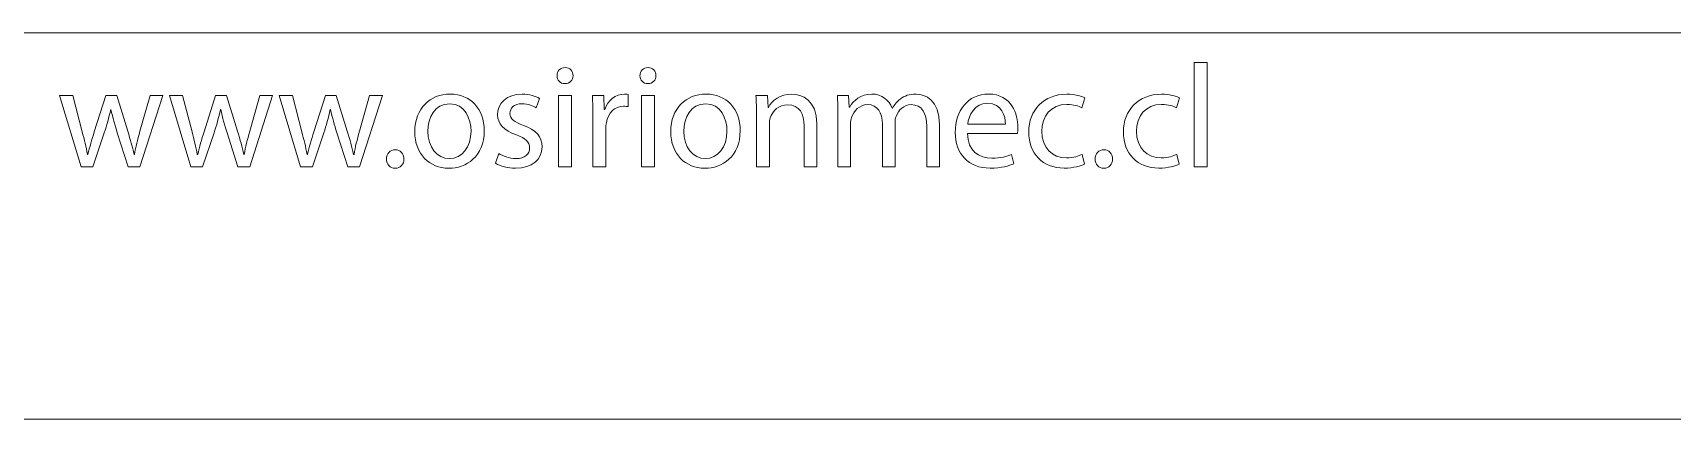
# Model space of a CAD drawing. Header units: inches. Extents: x 4400 to 4800, y 4100 to 4300.
# Drawn here: x 4435.5 to 4491.3, y 4259.3 to 4272.5 of the extents above; entities that cross this region are included whole.
import ezdxf

# ---------------------------------------------------------------- set-up
doc = ezdxf.new("R2010")
doc.units = ezdxf.units.IN
doc.header["$MEASUREMENT"] = 0
doc.layers.add('Capa 1', color=7, linetype='Continuous')

# ---------------------------------------------------------------- blocks, each defined once
blk = doc.blocks.new('block 4')
at = {"layer": 'Capa 1', "color": 1, "lineweight": 9, "true_color": 0xff0000}
for points in [[(4475.055, 4271.444), (4475.495, 4271.444), (4475.495, 4267.893), (4475.055, 4267.893), (4475.055, 4271.444)], [(4453.401, 4267.893), (4453.401, 4270.314), (4453.84, 4270.314), (4453.84, 4267.893), (4453.401, 4267.893)], [(4456.225, 4267.893), (4456.225, 4270.314), (4456.665, 4270.314), (4456.665, 4267.893), (4456.225, 4267.893)]]:
    blk.add_lwpolyline(points, dxfattribs=at)
for points, knots in [([(4453.89, 4270.994), (4453.896, 4270.844), (4453.785, 4270.724), (4453.61, 4270.724), (4453.455, 4270.724), (4453.345, 4270.844), (4453.345, 4270.994), (4453.345, 4271.149), (4453.46, 4271.269), (4453.62, 4271.269), (4453.785, 4271.269), (4453.89, 4271.149), (4453.89, 4270.994)], [0, 0, 0, 0, 1, 1, 1, 2, 2, 2, 3, 3, 3, 4, 4, 4, 4]), ([(4456.715, 4270.994), (4456.72, 4270.844), (4456.61, 4270.724), (4456.435, 4270.724), (4456.28, 4270.724), (4456.17, 4270.844), (4456.17, 4270.994), (4456.17, 4271.149), (4456.285, 4271.269), (4456.445, 4271.269), (4456.61, 4271.269), (4456.715, 4271.149), (4456.715, 4270.994)], [0, 0, 0, 0, 1, 1, 1, 2, 2, 2, 3, 3, 3, 4, 4, 4, 4]), ([(4436.851, 4270.314), (4436.851, 4270.314), (4437.171, 4269.083), (4437.171, 4269.083), (4437.241, 4268.813), (4437.306, 4268.563), (4437.351, 4268.313), (4437.351, 4268.313), (4437.366, 4268.313), (4437.366, 4268.313), (4437.42, 4268.558), (4437.501, 4268.818), (4437.581, 4269.078), (4437.581, 4269.078), (4437.976, 4270.314), (4437.976, 4270.314), (4437.976, 4270.314), (4438.346, 4270.314), (4438.346, 4270.314), (4438.346, 4270.314), (4438.721, 4269.103), (4438.721, 4269.103), (4438.811, 4268.813), (4438.881, 4268.558), (4438.936, 4268.313), (4438.936, 4268.313), (4438.951, 4268.313), (4438.951, 4268.313), (4438.991, 4268.558), (4439.056, 4268.813), (4439.136, 4269.098), (4439.136, 4269.098), (4439.481, 4270.314), (4439.481, 4270.314), (4439.481, 4270.314), (4439.916, 4270.314), (4439.916, 4270.314), (4439.916, 4270.314), (4439.136, 4267.893), (4439.136, 4267.893), (4439.136, 4267.893), (4438.736, 4267.893), (4438.736, 4267.893), (4438.736, 4267.893), (4438.366, 4269.048), (4438.366, 4269.048), (4438.281, 4269.318), (4438.211, 4269.559), (4438.151, 4269.843), (4438.151, 4269.843), (4438.141, 4269.843), (4438.141, 4269.843), (4438.081, 4269.553), (4438.006, 4269.303), (4437.921, 4269.043), (4437.921, 4269.043), (4437.531, 4267.893), (4437.531, 4267.893), (4437.531, 4267.893), (4437.131, 4267.893), (4437.131, 4267.893), (4437.131, 4267.893), (4436.4, 4270.314), (4436.4, 4270.314), (4436.4, 4270.314), (4436.851, 4270.314), (4436.851, 4270.314)], [0, 0, 0, 0, 1, 1, 1, 2, 2, 2, 3, 3, 3, 4, 4, 4, 5, 5, 5, 6, 6, 6, 7, 7, 7, 8, 8, 8, 9, 9, 9, 10, 10, 10, 11, 11, 11, 12, 12, 12, 13, 13, 13, 14, 14, 14, 15, 15, 15, 16, 16, 16, 17, 17, 17, 18, 18, 18, 19, 19, 19, 20, 20, 20, 21, 21, 21, 22, 22, 22, 22]), ([(4440.591, 4270.314), (4440.591, 4270.314), (4440.911, 4269.083), (4440.911, 4269.083), (4440.981, 4268.813), (4441.046, 4268.563), (4441.091, 4268.313), (4441.091, 4268.313), (4441.106, 4268.313), (4441.106, 4268.313), (4441.16, 4268.558), (4441.241, 4268.818), (4441.321, 4269.078), (4441.321, 4269.078), (4441.716, 4270.314), (4441.716, 4270.314), (4441.716, 4270.314), (4442.086, 4270.314), (4442.086, 4270.314), (4442.086, 4270.314), (4442.461, 4269.103), (4442.461, 4269.103), (4442.551, 4268.813), (4442.621, 4268.558), (4442.676, 4268.313), (4442.676, 4268.313), (4442.691, 4268.313), (4442.691, 4268.313), (4442.731, 4268.558), (4442.796, 4268.813), (4442.876, 4269.098), (4442.876, 4269.098), (4443.221, 4270.314), (4443.221, 4270.314), (4443.221, 4270.314), (4443.656, 4270.314), (4443.656, 4270.314), (4443.656, 4270.314), (4442.876, 4267.893), (4442.876, 4267.893), (4442.876, 4267.893), (4442.476, 4267.893), (4442.476, 4267.893), (4442.476, 4267.893), (4442.106, 4269.048), (4442.106, 4269.048), (4442.021, 4269.318), (4441.951, 4269.559), (4441.891, 4269.843), (4441.891, 4269.843), (4441.881, 4269.843), (4441.881, 4269.843), (4441.821, 4269.553), (4441.746, 4269.303), (4441.661, 4269.043), (4441.661, 4269.043), (4441.271, 4267.893), (4441.271, 4267.893), (4441.271, 4267.893), (4440.871, 4267.893), (4440.871, 4267.893), (4440.871, 4267.893), (4440.14, 4270.314), (4440.14, 4270.314), (4440.14, 4270.314), (4440.591, 4270.314), (4440.591, 4270.314)], [0, 0, 0, 0, 1, 1, 1, 2, 2, 2, 3, 3, 3, 4, 4, 4, 5, 5, 5, 6, 6, 6, 7, 7, 7, 8, 8, 8, 9, 9, 9, 10, 10, 10, 11, 11, 11, 12, 12, 12, 13, 13, 13, 14, 14, 14, 15, 15, 15, 16, 16, 16, 17, 17, 17, 18, 18, 18, 19, 19, 19, 20, 20, 20, 21, 21, 21, 22, 22, 22, 22]), ([(4444.331, 4270.314), (4444.331, 4270.314), (4444.651, 4269.083), (4444.651, 4269.083), (4444.721, 4268.813), (4444.786, 4268.563), (4444.831, 4268.313), (4444.831, 4268.313), (4444.846, 4268.313), (4444.846, 4268.313), (4444.9, 4268.558), (4444.981, 4268.818), (4445.061, 4269.078), (4445.061, 4269.078), (4445.456, 4270.314), (4445.456, 4270.314), (4445.456, 4270.314), (4445.826, 4270.314), (4445.826, 4270.314), (4445.826, 4270.314), (4446.201, 4269.103), (4446.201, 4269.103), (4446.291, 4268.813), (4446.361, 4268.558), (4446.416, 4268.313), (4446.416, 4268.313), (4446.431, 4268.313), (4446.431, 4268.313), (4446.471, 4268.558), (4446.536, 4268.813), (4446.616, 4269.098), (4446.616, 4269.098), (4446.961, 4270.314), (4446.961, 4270.314), (4446.961, 4270.314), (4447.396, 4270.314), (4447.396, 4270.314), (4447.396, 4270.314), (4446.616, 4267.893), (4446.616, 4267.893), (4446.616, 4267.893), (4446.216, 4267.893), (4446.216, 4267.893), (4446.216, 4267.893), (4445.846, 4269.048), (4445.846, 4269.048), (4445.761, 4269.318), (4445.691, 4269.559), (4445.631, 4269.843), (4445.631, 4269.843), (4445.621, 4269.843), (4445.621, 4269.843), (4445.561, 4269.553), (4445.486, 4269.303), (4445.401, 4269.043), (4445.401, 4269.043), (4445.011, 4267.893), (4445.011, 4267.893), (4445.011, 4267.893), (4444.611, 4267.893), (4444.611, 4267.893), (4444.611, 4267.893), (4443.88, 4270.314), (4443.88, 4270.314), (4443.88, 4270.314), (4444.331, 4270.314), (4444.331, 4270.314)], [0, 0, 0, 0, 1, 1, 1, 2, 2, 2, 3, 3, 3, 4, 4, 4, 5, 5, 5, 6, 6, 6, 7, 7, 7, 8, 8, 8, 9, 9, 9, 10, 10, 10, 11, 11, 11, 12, 12, 12, 13, 13, 13, 14, 14, 14, 15, 15, 15, 16, 16, 16, 17, 17, 17, 18, 18, 18, 19, 19, 19, 20, 20, 20, 21, 21, 21, 22, 22, 22, 22]), ([(4450.866, 4269.123), (4450.866, 4268.228), (4450.246, 4267.838), (4449.661, 4267.838), (4449.006, 4267.838), (4448.501, 4268.318), (4448.501, 4269.083), (4448.501, 4269.893), (4449.03, 4270.368), (4449.7, 4270.368), (4450.396, 4270.368), (4450.866, 4269.863), (4450.866, 4269.123)], [0, 0, 0, 0, 1, 1, 1, 2, 2, 2, 3, 3, 3, 4, 4, 4, 4]), ([(4451.36, 4268.343), (4451.49, 4268.258), (4451.72, 4268.168), (4451.94, 4268.168), (4452.26, 4268.168), (4452.41, 4268.328), (4452.41, 4268.528), (4452.41, 4268.738), (4452.285, 4268.853), (4451.96, 4268.973), (4451.525, 4269.128), (4451.32, 4269.368), (4451.32, 4269.658), (4451.32, 4270.048), (4451.635, 4270.368), (4452.155, 4270.368), (4452.4, 4270.368), (4452.615, 4270.299), (4452.75, 4270.219), (4452.75, 4270.219), (4452.64, 4269.899), (4452.64, 4269.899), (4452.545, 4269.958), (4452.37, 4270.038), (4452.145, 4270.038), (4451.885, 4270.038), (4451.74, 4269.889), (4451.74, 4269.708), (4451.74, 4269.509), (4451.885, 4269.418), (4452.2, 4269.298), (4452.62, 4269.138), (4452.836, 4268.928), (4452.836, 4268.568), (4452.836, 4268.143), (4452.505, 4267.843), (4451.93, 4267.843), (4451.665, 4267.843), (4451.42, 4267.908), (4451.25, 4268.008), (4451.25, 4268.008), (4451.36, 4268.343), (4451.36, 4268.343)], [0, 0, 0, 0, 1, 1, 1, 2, 2, 2, 3, 3, 3, 4, 4, 4, 5, 5, 5, 6, 6, 6, 7, 7, 7, 8, 8, 8, 9, 9, 9, 10, 10, 10, 11, 11, 11, 12, 12, 12, 13, 13, 13, 14, 14, 14, 14]), ([(4454.57, 4269.559), (4454.57, 4269.843), (4454.565, 4270.088), (4454.55, 4270.314), (4454.55, 4270.314), (4454.935, 4270.314), (4454.935, 4270.314), (4454.935, 4270.314), (4454.95, 4269.839), (4454.95, 4269.839), (4454.95, 4269.839), (4454.97, 4269.839), (4454.97, 4269.839), (4455.08, 4270.163), (4455.346, 4270.368), (4455.641, 4270.368), (4455.69, 4270.368), (4455.726, 4270.364), (4455.766, 4270.354), (4455.766, 4270.354), (4455.766, 4269.939), (4455.766, 4269.939), (4455.72, 4269.948), (4455.676, 4269.953), (4455.615, 4269.953), (4455.305, 4269.953), (4455.086, 4269.718), (4455.026, 4269.388), (4455.016, 4269.328), (4455.006, 4269.258), (4455.006, 4269.183), (4455.006, 4269.183), (4455.006, 4267.893), (4455.006, 4267.893), (4455.006, 4267.893), (4454.57, 4267.893), (4454.57, 4267.893), (4454.57, 4267.893), (4454.57, 4269.559), (4454.57, 4269.559)], [0, 0, 0, 0, 1, 1, 1, 2, 2, 2, 3, 3, 3, 4, 4, 4, 5, 5, 5, 6, 6, 6, 7, 7, 7, 8, 8, 8, 9, 9, 9, 10, 10, 10, 11, 11, 11, 12, 12, 12, 13, 13, 13, 13]), ([(4459.585, 4269.123), (4459.585, 4268.228), (4458.965, 4267.838), (4458.38, 4267.838), (4457.725, 4267.838), (4457.22, 4268.318), (4457.22, 4269.083), (4457.22, 4269.893), (4457.75, 4270.368), (4458.42, 4270.368), (4459.115, 4270.368), (4459.585, 4269.863), (4459.585, 4269.123)], [0, 0, 0, 0, 1, 1, 1, 2, 2, 2, 3, 3, 3, 4, 4, 4, 4]), ([(4460.14, 4269.658), (4460.14, 4269.909), (4460.135, 4270.114), (4460.12, 4270.314), (4460.12, 4270.314), (4460.51, 4270.314), (4460.51, 4270.314), (4460.51, 4270.314), (4460.535, 4269.913), (4460.535, 4269.913), (4460.535, 4269.913), (4460.545, 4269.913), (4460.545, 4269.913), (4460.665, 4270.143), (4460.945, 4270.368), (4461.345, 4270.368), (4461.68, 4270.368), (4462.2, 4270.169), (4462.2, 4269.338), (4462.2, 4269.338), (4462.2, 4267.893), (4462.2, 4267.893), (4462.2, 4267.893), (4461.76, 4267.893), (4461.76, 4267.893), (4461.76, 4267.893), (4461.76, 4269.288), (4461.76, 4269.288), (4461.76, 4269.678), (4461.615, 4270.004), (4461.2, 4270.004), (4460.91, 4270.004), (4460.685, 4269.798), (4460.61, 4269.553), (4460.59, 4269.499), (4460.58, 4269.423), (4460.58, 4269.348), (4460.58, 4269.348), (4460.58, 4267.893), (4460.58, 4267.893), (4460.58, 4267.893), (4460.14, 4267.893), (4460.14, 4267.893), (4460.14, 4267.893), (4460.14, 4269.658), (4460.14, 4269.658)], [0, 0, 0, 0, 1, 1, 1, 2, 2, 2, 3, 3, 3, 4, 4, 4, 5, 5, 5, 6, 6, 6, 7, 7, 7, 8, 8, 8, 9, 9, 9, 10, 10, 10, 11, 11, 11, 12, 12, 12, 13, 13, 13, 14, 14, 14, 15, 15, 15, 15]), ([(4462.915, 4269.658), (4462.915, 4269.909), (4462.91, 4270.114), (4462.895, 4270.314), (4462.895, 4270.314), (4463.28, 4270.314), (4463.28, 4270.314), (4463.28, 4270.314), (4463.3, 4269.923), (4463.3, 4269.923), (4463.3, 4269.923), (4463.315, 4269.923), (4463.315, 4269.923), (4463.45, 4270.153), (4463.675, 4270.368), (4464.075, 4270.368), (4464.405, 4270.368), (4464.655, 4270.169), (4464.76, 4269.883), (4464.76, 4269.883), (4464.77, 4269.883), (4464.77, 4269.883), (4464.845, 4270.018), (4464.94, 4270.124), (4465.04, 4270.199), (4465.186, 4270.309), (4465.345, 4270.368), (4465.575, 4270.368), (4465.896, 4270.368), (4466.371, 4270.159), (4466.371, 4269.318), (4466.371, 4269.318), (4466.371, 4267.893), (4466.371, 4267.893), (4466.371, 4267.893), (4465.941, 4267.893), (4465.941, 4267.893), (4465.941, 4267.893), (4465.941, 4269.263), (4465.941, 4269.263), (4465.941, 4269.728), (4465.77, 4270.008), (4465.415, 4270.008), (4465.166, 4270.008), (4464.971, 4269.823), (4464.895, 4269.608), (4464.875, 4269.549), (4464.86, 4269.468), (4464.86, 4269.388), (4464.86, 4269.388), (4464.86, 4267.893), (4464.86, 4267.893), (4464.86, 4267.893), (4464.43, 4267.893), (4464.43, 4267.893), (4464.43, 4267.893), (4464.43, 4269.344), (4464.43, 4269.344), (4464.43, 4269.728), (4464.26, 4270.008), (4463.925, 4270.008), (4463.65, 4270.008), (4463.45, 4269.788), (4463.38, 4269.569), (4463.355, 4269.503), (4463.345, 4269.428), (4463.345, 4269.354), (4463.345, 4269.354), (4463.345, 4267.893), (4463.345, 4267.893), (4463.345, 4267.893), (4462.915, 4267.893), (4462.915, 4267.893), (4462.915, 4267.893), (4462.915, 4269.658), (4462.915, 4269.658)], [0, 0, 0, 0, 1, 1, 1, 2, 2, 2, 3, 3, 3, 4, 4, 4, 5, 5, 5, 6, 6, 6, 7, 7, 7, 8, 8, 8, 9, 9, 9, 10, 10, 10, 11, 11, 11, 12, 12, 12, 13, 13, 13, 14, 14, 14, 15, 15, 15, 16, 16, 16, 17, 17, 17, 18, 18, 18, 19, 19, 19, 20, 20, 20, 21, 21, 21, 22, 22, 22, 23, 23, 23, 24, 24, 24, 25, 25, 25, 25]), ([(4467.33, 4269.023), (4467.34, 4268.428), (4467.72, 4268.183), (4468.16, 4268.183), (4468.475, 4268.183), (4468.665, 4268.238), (4468.83, 4268.308), (4468.83, 4268.308), (4468.905, 4267.993), (4468.905, 4267.993), (4468.75, 4267.923), (4468.485, 4267.843), (4468.1, 4267.843), (4467.355, 4267.843), (4466.91, 4268.333), (4466.91, 4269.063), (4466.91, 4269.793), (4467.34, 4270.368), (4468.045, 4270.368), (4468.835, 4270.368), (4469.045, 4269.674), (4469.045, 4269.228), (4469.045, 4269.138), (4469.035, 4269.068), (4469.03, 4269.023), (4469.03, 4269.023), (4467.33, 4269.023), (4467.33, 4269.023)], [0, 0, 0, 0, 1, 1, 1, 2, 2, 2, 3, 3, 3, 4, 4, 4, 5, 5, 5, 6, 6, 6, 7, 7, 7, 8, 8, 8, 9, 9, 9, 9]), ([(4471.315, 4267.983), (4471.2, 4267.923), (4470.945, 4267.843), (4470.62, 4267.843), (4469.89, 4267.843), (4469.415, 4268.338), (4469.415, 4269.078), (4469.415, 4269.823), (4469.925, 4270.364), (4470.715, 4270.364), (4470.975, 4270.364), (4471.205, 4270.299), (4471.325, 4270.239), (4471.325, 4270.239), (4471.225, 4269.899), (4471.225, 4269.899), (4471.12, 4269.958), (4470.955, 4270.014), (4470.715, 4270.014), (4470.16, 4270.014), (4469.86, 4269.603), (4469.86, 4269.098), (4469.86, 4268.538), (4470.22, 4268.193), (4470.7, 4268.193), (4470.95, 4268.193), (4471.115, 4268.258), (4471.24, 4268.313), (4471.24, 4268.313), (4471.315, 4267.983), (4471.315, 4267.983)], [0, 0, 0, 0, 1, 1, 1, 2, 2, 2, 3, 3, 3, 4, 4, 4, 5, 5, 5, 6, 6, 6, 7, 7, 7, 8, 8, 8, 9, 9, 9, 10, 10, 10, 10]), ([(4474.54, 4267.983), (4474.425, 4267.923), (4474.17, 4267.843), (4473.845, 4267.843), (4473.115, 4267.843), (4472.64, 4268.338), (4472.64, 4269.078), (4472.64, 4269.823), (4473.15, 4270.364), (4473.94, 4270.364), (4474.2, 4270.364), (4474.43, 4270.299), (4474.55, 4270.239), (4474.55, 4270.239), (4474.45, 4269.899), (4474.45, 4269.899), (4474.345, 4269.958), (4474.18, 4270.014), (4473.94, 4270.014), (4473.385, 4270.014), (4473.085, 4269.603), (4473.085, 4269.098), (4473.085, 4268.538), (4473.445, 4268.193), (4473.925, 4268.193), (4474.175, 4268.193), (4474.34, 4268.258), (4474.465, 4268.313), (4474.465, 4268.313), (4474.54, 4267.983), (4474.54, 4267.983)], [0, 0, 0, 0, 1, 1, 1, 2, 2, 2, 3, 3, 3, 4, 4, 4, 5, 5, 5, 6, 6, 6, 7, 7, 7, 8, 8, 8, 9, 9, 9, 10, 10, 10, 10]), ([(4448.945, 4269.098), (4448.945, 4268.568), (4449.251, 4268.168), (4449.681, 4268.168), (4450.101, 4268.168), (4450.416, 4268.563), (4450.416, 4269.108), (4450.416, 4269.519), (4450.211, 4270.038), (4449.69, 4270.038), (4449.171, 4270.038), (4448.945, 4269.559), (4448.945, 4269.098)], [0, 0, 0, 0, 1, 1, 1, 2, 2, 2, 3, 3, 3, 4, 4, 4, 4]), ([(4457.665, 4269.098), (4457.665, 4268.568), (4457.97, 4268.168), (4458.4, 4268.168), (4458.82, 4268.168), (4459.135, 4268.563), (4459.135, 4269.108), (4459.135, 4269.519), (4458.93, 4270.038), (4458.41, 4270.038), (4457.89, 4270.038), (4457.665, 4269.559), (4457.665, 4269.098)], [0, 0, 0, 0, 1, 1, 1, 2, 2, 2, 3, 3, 3, 4, 4, 4, 4]), ([(4468.62, 4269.338), (4468.625, 4269.618), (4468.505, 4270.054), (4468.01, 4270.054), (4467.565, 4270.054), (4467.37, 4269.643), (4467.335, 4269.338), (4467.335, 4269.338), (4468.62, 4269.338), (4468.62, 4269.338)], [0, 0, 0, 0, 1, 1, 1, 2, 2, 2, 3, 3, 3, 3]), ([(4447.536, 4268.153), (4447.536, 4268.338), (4447.661, 4268.468), (4447.836, 4268.468), (4448.011, 4268.468), (4448.131, 4268.338), (4448.131, 4268.153), (4448.131, 4267.973), (4448.015, 4267.838), (4447.83, 4267.838), (4447.655, 4267.838), (4447.536, 4267.973), (4447.536, 4268.153)], [0, 0, 0, 0, 1, 1, 1, 2, 2, 2, 3, 3, 3, 4, 4, 4, 4]), ([(4471.675, 4268.153), (4471.675, 4268.338), (4471.8, 4268.468), (4471.975, 4268.468), (4472.15, 4268.468), (4472.27, 4268.338), (4472.27, 4268.153), (4472.27, 4267.973), (4472.155, 4267.838), (4471.97, 4267.838), (4471.795, 4267.838), (4471.675, 4267.973), (4471.675, 4268.153)], [0, 0, 0, 0, 1, 1, 1, 2, 2, 2, 3, 3, 3, 4, 4, 4, 4])]:
    blk.add_open_spline(points, degree=3, knots=knots, dxfattribs=at)

msp = doc.modelspace()

# ---------------------------------------------------------------- linework, layer by layer
at = {"layer": 'Capa 1', "color": 7, "lineweight": 9, "true_color": 0xffffff}
msp.add_open_spline([(4455.003, 4272.458), (4455.003, 4272.458), (4412.309, 4272.457), (4412.309, 4272.457), (4409.241, 4272.457), (4406.671, 4270.286), (4406.004, 4267.371), (4406.004, 4267.371), (4406.004, 4267.37), (4406.004, 4267.37), (4406.004, 4267.37), (4415.797, 4267.37), (4415.797, 4267.37), (4415.797, 4267.37), (4415.797, 4267.37), (4415.797, 4267.37), (4415.797, 4267.647), (4416.021, 4267.87), (4416.297, 4267.87), (4416.574, 4267.87), (4416.797, 4267.647), (4416.797, 4267.37), (4416.797, 4267.094), (4416.574, 4266.87), (4416.337, 4266.87), (4416.337, 4266.87), (4416.337, 4264.87), (4416.337, 4264.87), (4416.574, 4264.87), (4416.797, 4264.647), (4416.797, 4264.37), (4416.797, 4264.094), (4416.574, 4263.87), (4416.297, 4263.87), (4416.021, 4263.87), (4415.797, 4264.094), (4415.797, 4264.37), (4415.797, 4264.37), (4406.004, 4264.37), (4406.004, 4264.37), (4406.004, 4264.37), (4406.004, 4264.37), (4406.004, 4264.37), (4406.671, 4261.455), (4409.241, 4259.283), (4412.309, 4259.283), (4412.309, 4259.283), (4455.003, 4259.283), (4455.003, 4259.283), (4455.003, 4259.283), (4497.698, 4259.283), (4497.698, 4259.283), (4500.766, 4259.283), (4503.336, 4261.455), (4504.003, 4264.37), (4504.003, 4264.37), (4504.003, 4264.37), (4504.003, 4264.37), (4504.003, 4264.37), (4494.207, 4264.37), (4494.207, 4264.37), (4494.207, 4264.094), (4493.984, 4263.87), (4493.707, 4263.87), (4493.431, 4263.87), (4493.207, 4264.094), (4493.207, 4264.37), (4493.207, 4264.647), (4493.431, 4264.87), (4493.678, 4264.9), (4493.678, 4264.9), (4493.678, 4266.9), (4493.678, 4266.9), (4493.431, 4266.87), (4493.207, 4267.094), (4493.207, 4267.37), (4493.207, 4267.647), (4493.431, 4267.87), (4493.707, 4267.87), (4493.984, 4267.87), (4494.207, 4267.647), (4494.207, 4267.37), (4494.207, 4267.37), (4494.207, 4267.37), (4494.207, 4267.37), (4494.207, 4267.37), (4504.002, 4267.37), (4504.002, 4267.37), (4504.002, 4267.37), (4504.003, 4267.371), (4504.003, 4267.371), (4503.336, 4270.286), (4500.766, 4272.458), (4497.698, 4272.458), (4497.698, 4272.458), (4455.003, 4272.458), (4455.003, 4272.458)], degree=3, knots=[0, 0, 0, 0, 1, 1, 1, 2, 2, 2, 3, 3, 3, 4, 4, 4, 5, 5, 5, 6, 6, 6, 7, 7, 7, 8, 8, 8, 9, 9, 9, 10, 10, 10, 11, 11, 11, 12, 12, 12, 13, 13, 13, 14, 14, 14, 15, 15, 15, 16, 16, 16, 17, 17, 17, 18, 18, 18, 19, 19, 19, 20, 20, 20, 21, 21, 21, 22, 22, 22, 23, 23, 23, 24, 24, 24, 25, 25, 25, 26, 26, 26, 27, 27, 27, 28, 28, 28, 29, 29, 29, 30, 30, 30, 31, 31, 31, 32, 32, 32, 32], dxfattribs=at)

# ---------------------------------------------------------------- block references
at = {"layer": 'Capa 1'}
msp.add_blockref('block 4', (0, 0), dxfattribs=at)

doc.saveas('drawing.dxf')
